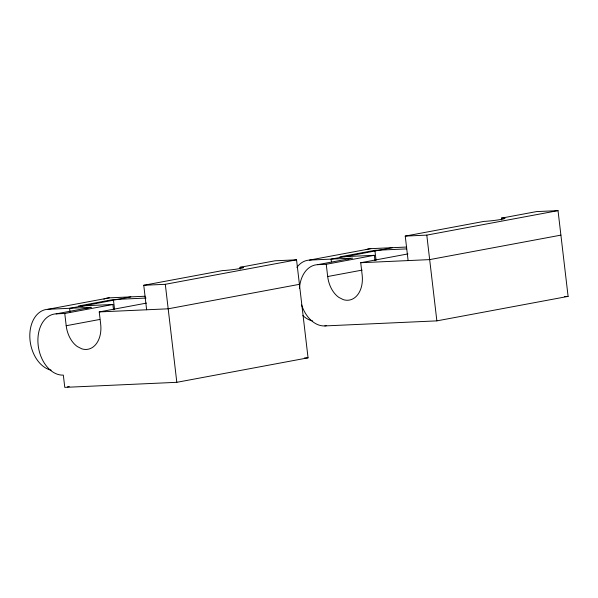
<?xml version="1.0" encoding="UTF-8"?>
<svg xmlns="http://www.w3.org/2000/svg" width="598" height="598" viewBox="0 0 598 598"><rect width="100%" height="100%" fill="white"/><g stroke="black" fill="none" stroke-linecap="round" stroke-linejoin="round"><path stroke-width="0.9" d="M80.184 306.46L82.718 305.855L69.592 308.306L70.018 311.909M408.12 260.586L405.242 236.09L483.984 221.395A12.364 0.86 -6.7 0 0 501.356 219.376A12.364 0.86 -6.7 0 0 501.483 218.135L536.481 211.602L558.024 210.631L568.1 296.391L436.861 320.872L324.819 325.925A30.917 21.461 79.4 0 1 301.609 305.01M146.637 309.779L143.759 285.276L222.501 270.588A12.364 0.86 -6.7 0 0 239.865 268.569A12.364 0.86 -6.7 0 0 240 267.321L274.998 260.795L296.541 259.824L308.052 357.828L176.821 382.316L64.778 387.369L63.336 375.118A30.917 21.461 79.4 0 1 38.197 345.465A30.917 21.461 79.4 0 1 56.145 313.86L91.135 307.335L48.049 309.278A30.917 21.461 79.4 0 0 29.855 338.012A30.917 21.461 79.4 0 0 51.166 370.177M405.242 236.09L426.793 235.119L558.024 210.631M143.759 285.276L165.302 284.304L296.541 259.824M296.877 267.373A30.917 21.461 79.4 0 1 309.532 260.085L370.775 248.663L406.685 247.041M48.049 309.278L109.292 297.849L145.202 296.234M406.618 248.903L374.886 250.33L339.888 256.863L374.363 255.309L374.983 260.556M146.047 298.051L113.403 299.523L78.405 306.049L112.88 304.494L113.5 309.749M344.201 256.669L331.075 259.113L331.397 261.819M392.318 247.692L344.47 256.826M130.835 296.877L80.296 306.52M299.478 288.311A30.917 21.461 79.4 0 1 317.628 264.667L352.626 258.142L309.532 260.085M317.628 264.667L326.246 264.279L374.363 255.309M56.145 313.86L64.763 313.472L112.88 304.494M326.246 264.279L327.682 276.53A24.727 17.17 79.4 0 0 338.797 297.363L343.237 299.62A24.727 17.17 79.4 0 0 362.156 274.975L360.721 262.724L407.933 253.918M64.763 313.472L66.199 325.723A24.727 17.17 79.4 0 0 77.314 346.556L81.754 348.813A24.727 17.17 79.4 0 0 100.673 324.168L99.238 311.917L146.45 303.111M327.682 276.53L362.186 270.094M66.199 325.723L99.791 319.459M560.902 235.134L429.67 259.614L360.721 262.724M299.419 284.327L168.188 308.807L99.238 311.917M324.819 325.925L326.613 325.589M67.469 386.869L69.263 386.532M564.392 296.556L568.1 296.391M304.352 358L308.052 357.828M501.483 218.135L501.7 219.952M426.793 235.119L436.861 320.872M374.886 250.33L376.06 260.317M240 267.321L240.209 269.137M165.302 284.304L176.821 382.316M113.403 299.523L114.577 309.502M85.686 308.628A30.917 21.461 79.4 0 1 91.135 307.335M103.835 299.149A30.917 21.461 79.4 0 1 109.292 297.849M366.193 249.598A30.917 21.461 79.4 0 1 370.775 248.663M348.036 259.084A30.917 21.461 79.4 0 1 349.837 258.53M312.649 320.984A30.917 21.461 79.4 0 1 302.865 315.602"/></g></svg>
